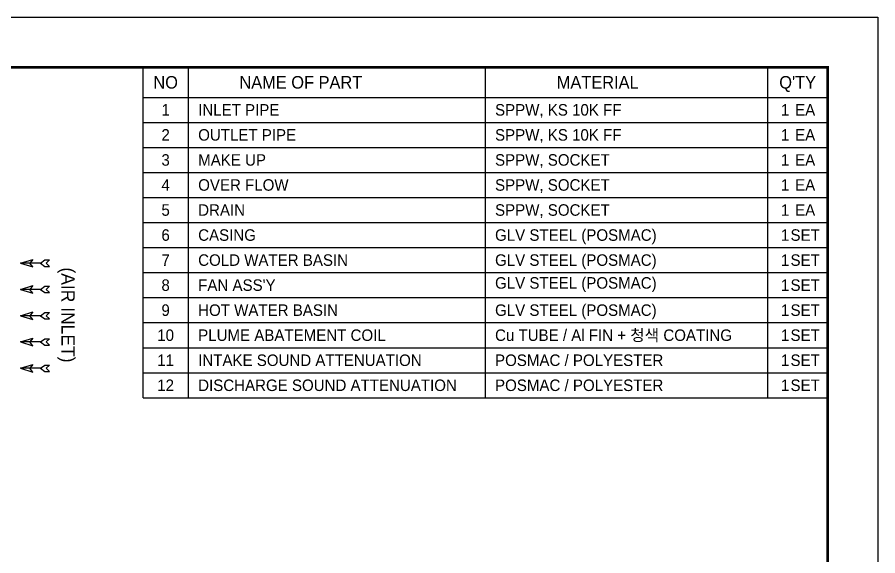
# Model space of a CAD drawing. Header units: millimetres. Extents: x -662982 to 31426, y -140792 to 22681.
# Drawn here: x 19397 to 31426, y 15152 to 22681 of the extents above; entities that cross this region are included whole.
import ezdxf
from ezdxf.enums import TextEntityAlignment as Align

# ---------------------------------------------------------------- set-up
doc = ezdxf.new("R2010")
doc.units = ezdxf.units.MM
for name, color, linetype in [('냉각탑_box', 1, 'Continuous'), ('냉각탑_dim', 1, 'Continuous'), ('냉각탑_form', 1, 'Continuous'), ('냉각탑_text', 3, 'Continuous')]:
    doc.layers.add(name, color=color, linetype=linetype)
doc.styles.add('돋움', font='Dotum.ttf')

# ---------------------------------------------------------------- blocks, each defined once
blk = doc.blocks.new('화살표 IN OUT')
at = {"layer": '냉각탑_dim'}
for p, q in [((-323, 43), (-384, 43)), ((-343, 0), (-384, 43)), ((-384, -43), (-343, 0)), ((-266, 0), (-323, 43)), ((-266, 0), (-323, -43)), ((-266, 0), (0, 0)), ((-163, 50), (-122, 0)), ((0, 0), (-163, 50)), ((-163, -50), (-122, 0)), ((0, 0), (-163, -50)), ((-323, -43), (-384, -43))]:
    blk.add_line(p, q, dxfattribs=at)

msp = doc.modelspace()

# ---------------------------------------------------------------- linework, layer by layer
at = {"layer": 'Defpoints'}
msp.add_lwpolyline([(2019.2, 22681.2), (31426.4, 22681.2), (31426.4, 1886.1), (2019.2, 1886.1)], close=True, dxfattribs=at)
at = {"layer": '냉각탑_box'}
for p, q in [((21156.2, 17361), (21156.2, 21981)), ((21156.2, 21981), (30726.2, 21981)), ((21786.2, 21981), (21786.2, 17361)), ((25936.2, 21981), (25936.2, 17361)), ((29886.2, 21981), (29886.2, 17361)), ((30726.2, 21981), (30726.2, 18411)), ((21156.2, 21561), (30726.2, 21561)), ((21156.2, 21211), (30726.2, 21211)), ((21156.2, 20861), (30726.2, 20861)), ((21156.2, 20511), (30726.2, 20511)), ((21156.2, 20161), (30726.2, 20161)), ((21156.2, 19811), (30726.2, 19811)), ((21156.2, 19461), (30726.2, 19461)), ((21156.2, 19111), (30726.2, 19111)), ((21156.2, 18761), (30726.2, 18761)), ((30726.2, 18411), (21156.2, 18411)), ((21156.2, 18061), (30726.2, 18061)), ((21156.2, 17711), (30726.2, 17711)), ((21156.2, 17361), (30726.2, 17361))]:
    msp.add_line(p, q, dxfattribs=at)
at = {"layer": '냉각탑_form', "const_width": 35}
msp.add_lwpolyline([(2719.4, 21981), (2719.4, 2586.2), (30726.2, 2586.2), (30726.2, 21981)], close=True, dxfattribs=at)

# ---------------------------------------------------------------- block references
at = {"layer": '냉각탑_dim', "xscale": -1.04999997375291, "yscale": 1.04999997374806, "zscale": 1.04999997375}
for p in [(19442.8, 19243.4), (19442.8, 18875.9), (19442.8, 18508.4), (19442.8, 18140.9), (19442.8, 17773.4)]:
    msp.add_blockref('화살표 IN OUT', p, dxfattribs=at)

# ---------------------------------------------------------------- texts
at = {"layer": '냉각탑_text', "style": '돋움'}
for s, height, p in [('NO', 175, (21471.2, 21771)), ('NAME OF PART', 175, (23361.2, 21771)), ('MATERIAL', 175, (27511.2, 21771)), ("Q'TY", 175, (30306.2, 21771)), ('1', 161, (21471.2, 21386)), ('1', 161, (30131.2, 21386)), ('EA', 161, (30411.2, 21386)), ('2', 161, (21471.2, 21036)), ('1', 161, (30131.2, 21036)), ('EA', 161, (30411.2, 21036)), ('3', 161, (21471.2, 20686)), ('1', 161, (30131.2, 20686)), ('EA', 161, (30411.2, 20686)), ('4', 161, (21471.2, 20336)), ('1', 161, (30131.2, 20336)), ('EA', 161, (30411.2, 20336)), ('5', 161, (21471.2, 19986)), ('1', 161, (30131.2, 19986)), ('EA', 161, (30411.2, 19986)), ('6', 161, (21471.2, 19636)), ('1', 161, (30131.2, 19636)), ('SET', 161, (30411.2, 19636)), ('SET', 161, (30411.2, 19286)), ('7', 161, (21471.2, 19286)), ('1', 161, (30131.2, 19286)), ('8', 161, (21471.2, 18936)), ('1', 161, (30131.2, 18936)), ('SET', 161, (30411.2, 18936)), ('9', 161, (21471.2, 18586)), ('1', 161, (30131.2, 18586)), ('SET', 161, (30411.2, 18586)), ('10', 161, (21471.2, 18236)), ('1', 161, (30131.2, 18236)), ('SET', 161, (30411.2, 18236)), ('11', 161, (21471.2, 17886)), ('1', 161, (30131.2, 17886)), ('SET', 161, (30411.2, 17886)), ('12', 161, (21471.2, 17536)), ('1', 161, (30131.2, 17536)), ('SET', 161, (30411.2, 17536))]:
    msp.add_text(s, height=height, dxfattribs=at).set_placement(p, align=Align.MIDDLE_CENTER)
for s, p in [('INLET PIPE', (21926.2, 21386)), ('SPPW, KS 10K FF', (26076.2, 21386)), ('OUTLET PIPE', (21926.2, 21036)), ('SPPW, KS 10K FF', (26076.2, 21036)), ('MAKE UP', (21926.2, 20686)), ('SPPW, SOCKET', (26076.2, 20686)), ('OVER FLOW', (21926.2, 20336)), ('SPPW, SOCKET', (26076.2, 20336)), ('DRAIN', (21926.2, 19986)), ('SPPW, SOCKET', (26076.2, 19986)), ('CASING', (21926.2, 19636)), ('GLV STEEL (POSMAC)', (26076.2, 19636)), ('COLD WATER BASIN', (21926.2, 19286)), ('GLV STEEL (POSMAC)', (26076.2, 19286)), ("FAN ASS'Y", (21926.2, 18936)), ('GLV STEEL (POSMAC)', (26076.2, 18966.8)), ('HOT WATER BASIN', (21926.2, 18586)), ('GLV STEEL (POSMAC)', (26076.2, 18586)), ('PLUME ABATEMENT COIL', (21926.2, 18236)), ('Cu TUBE / Al FIN + 청색 COATING', (26076.2, 18236)), ('INTAKE SOUND ATTENUATION', (21926.2, 17886)), ('POSMAC / POLYESTER', (26076.2, 17886)), ('DISCHARGE SOUND ATTENUATION', (21926.2, 17536)), ('POSMAC / POLYESTER', (26076.2, 17536))]:
    msp.add_text(s, height=161, dxfattribs=at).set_placement(p, align=Align.MIDDLE_LEFT)
msp.add_text('(AIR INLET)', height=186.667, rotation=270, dxfattribs=at).set_placement((20108.6, 18518.4), align=Align.MIDDLE_CENTER)

doc.saveas('drawing.dxf')
